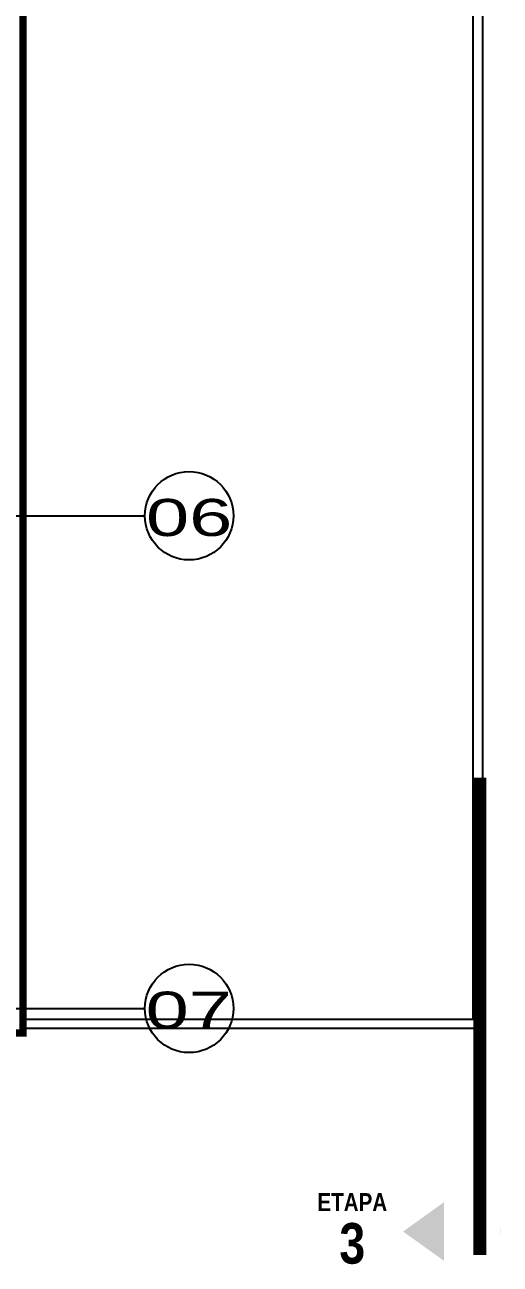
# Model space of a CAD drawing. Header units: metres. Extents: x 357 to 1031, y 43 to 2905.
# Drawn here: x 531.09 to 538.83, y 2471.17 to 2491.36 of the extents above; entities that cross this region are included whole.
import ezdxf

# ---------------------------------------------------------------- set-up
doc = ezdxf.new("R2010")
doc.units = ezdxf.units.M
doc.linetypes.add('HIDDEN2', pattern=[4.7625, 3.175, -1.5875])
doc.layers.add('GG_PISO 5', color=8, linetype='Continuous')
doc.styles.add('STANDAR NEGRITA', font='ARIALNB.TTF', dxfattribs={"height": 0.2})
doc.styles.add('style2', font='arial.ttf', dxfattribs={"width": 1.5})

msp = doc.modelspace()

# ---------------------------------------------------------------- hatches: boundary and pattern name
at = {"layer": 'GG_PISO 5'}
h = msp.add_hatch(color=256, dxfattribs=at)
h.dxf.hatch_style = 1
h.paths.add_polyline_path([(538.821, 2472.186), (538.821, 2471.227), (538.825, 2471.706)])
h.paths.add_polyline_path([(537.913, 2472.186), (537.913, 2471.227), (537.245, 2471.706)])

# ---------------------------------------------------------------- linework, layer by layer
for p, q in [((501.38, 2483.365), (533.042, 2483.365)), ((501.24, 2475.34), (533.042, 2475.34))]:
    msp.add_line(p, q, dxfattribs=at)
at = {"layer": 'GG_PISO 5', "ltscale": 5, "const_width": 0.12}
msp.add_lwpolyline([(499.466, 2529.416), (531.058, 2529.416), (531.058, 2474.941), (499.466, 2474.941)], close=True, dxfattribs=at)
at = {"layer": 'GG_PISO 5'}
msp.add_lwpolyline([(538.386, 2475.166), (538.386, 2529.491), (538.536, 2529.491), (538.536, 2475.166)], dxfattribs=at)
at = {"layer": 'GG_PISO 5', "linetype": 'HIDDEN2', "ltscale": 1.5, "const_width": 0.213}
msp.add_lwpolyline([(538.494, 2479.1), (538.494, 2471.322)], dxfattribs=at)
at = {"layer": 'GG_PISO 5'}
msp.add_lwpolyline([(538.536, 2475.016), (531.058, 2475.016), (531.058, 2475.166), (538.536, 2475.166)], close=True, dxfattribs=at)
at = {"layer": 'GG_PISO 5', "linetype": 'Continuous'}
for centre in [(533.762, 2483.365), (533.762, 2475.34)]:
    msp.add_circle(centre, 0.72, dxfattribs=at)

# ---------------------------------------------------------------- texts
at = {"layer": 'GG_PISO 5', "style": 'style2', "width": 1.5}
for s, p in [('06', (533.06, 2483.035)), ('07', (533.054, 2475.01))]:
    msp.add_text(s, height=0.6031, rotation=0.0293, dxfattribs=at).set_placement(p)
at = {"layer": 'GG_PISO 5', "insert": (535.252, 2472.332), "char_height": 0.2925, "attachment_point": 1, "rotation": 0, "style": 'STANDAR NEGRITA'}
msp.add_mtext_dynamic_manual_height_columns('\\pxqc;ETAPA\\P{\\H2.255x;3}', width=2.33132, gutter_width=10, heights=[0], dxfattribs=at)

doc.saveas('drawing.dxf')
